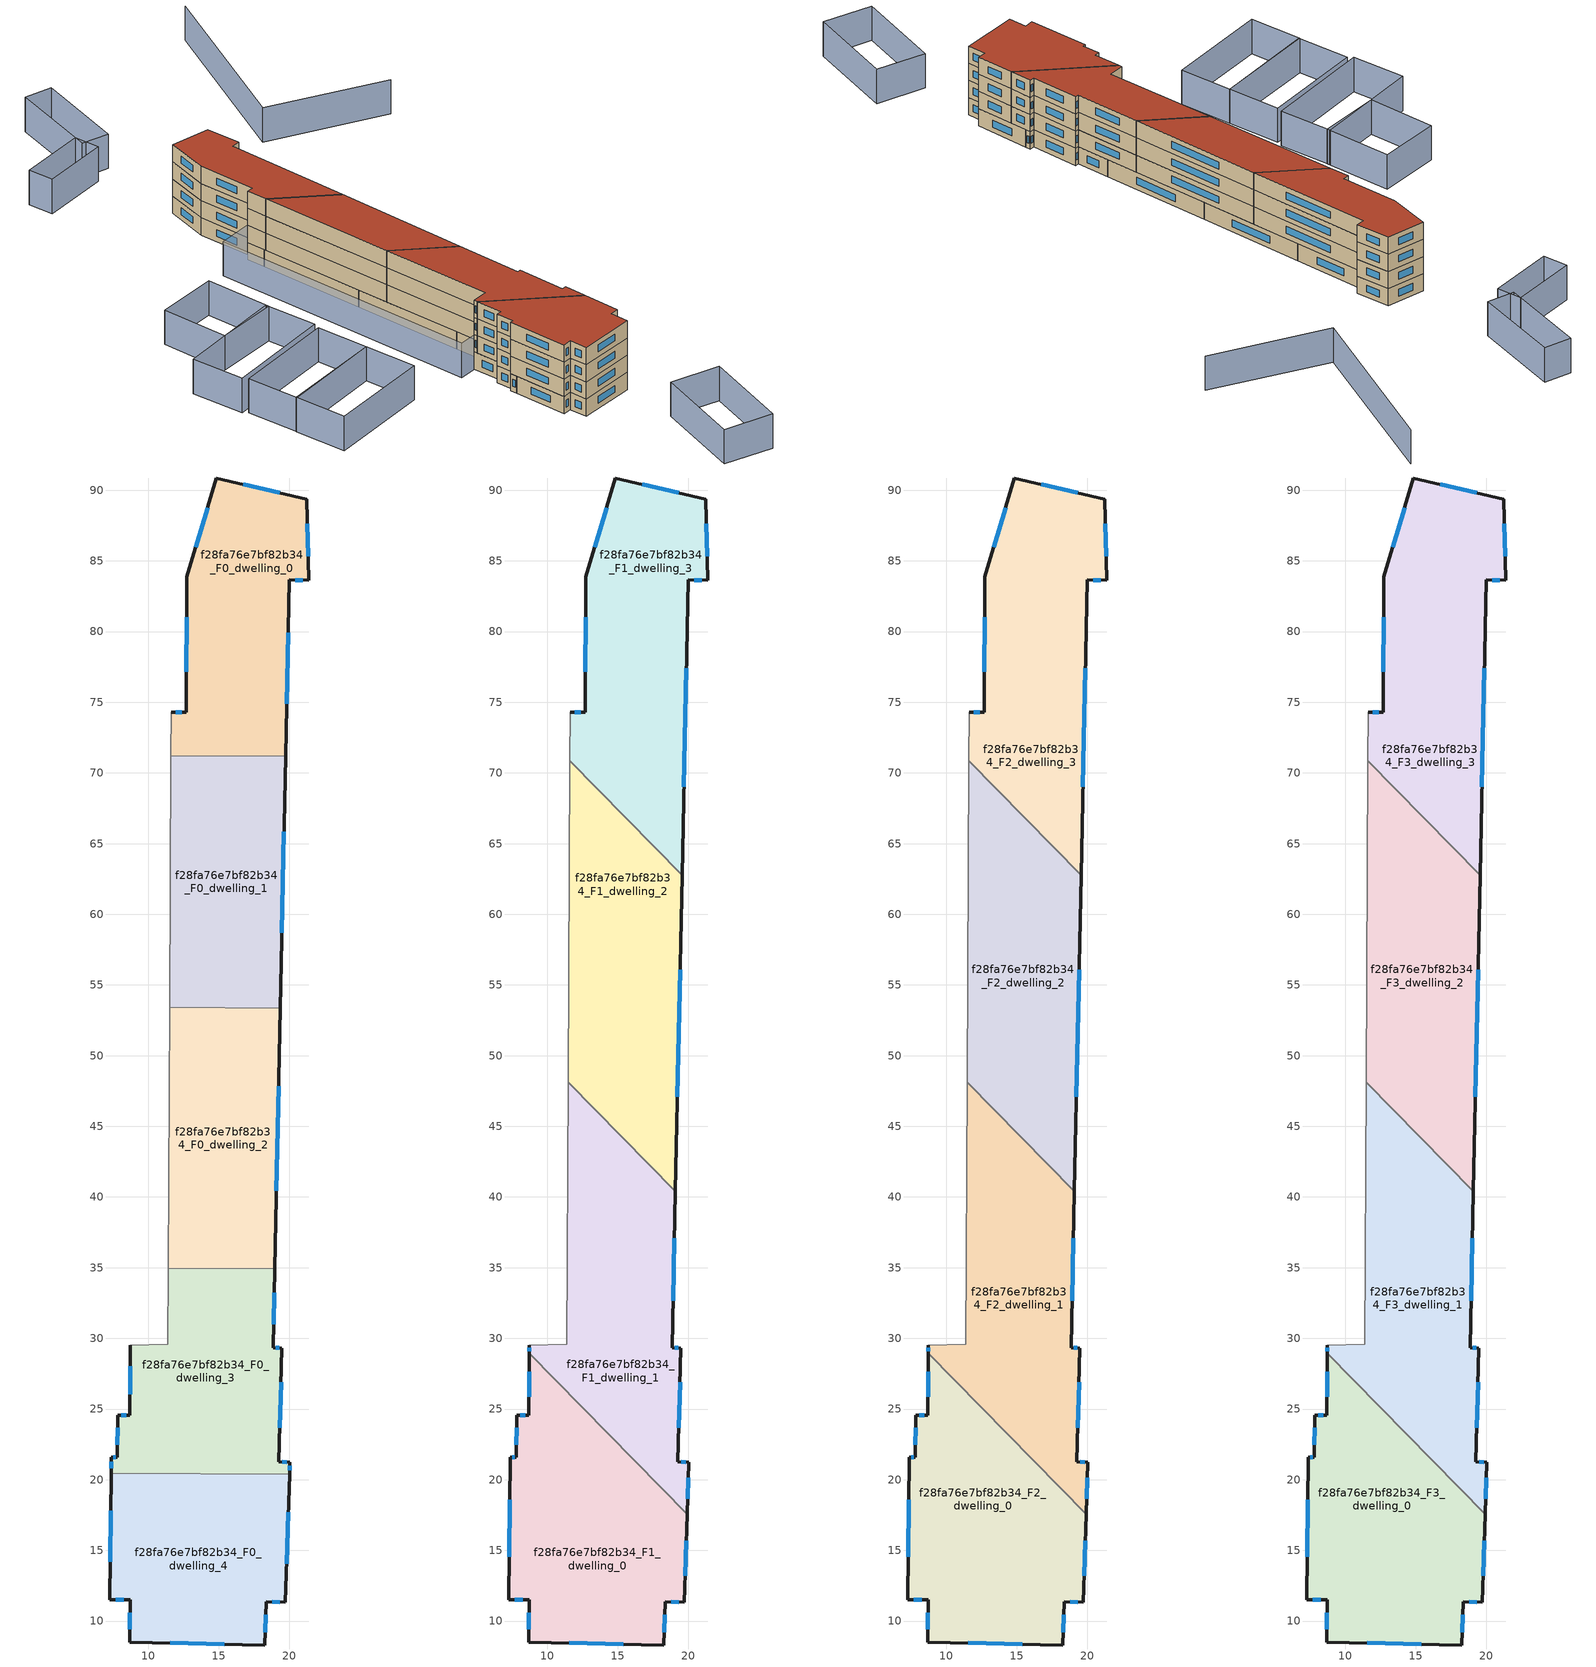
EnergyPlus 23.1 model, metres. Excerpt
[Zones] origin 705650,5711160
f28fa76e7bf82b34_F0_dwelling_0
 floor ground (EU_floor_Construction): 21.23,89.37 21.36,83.62 19.99,83.66 19.73,71.17 11.62,71.21 11.64,74.31 12.69,74.3 12.75,83.87 14.84,90.87 z0
 wall outside (EU_wall_Construction): 19.73,71.17 19.99,83.66 21.36,83.62 21.23,89.37 14.84,90.87 12.75,83.87 12.69,74.3 11.64,74.31 z0:3
 wall adiabatic (EU_wall_Construction): 11.64,74.31 11.62,71.21 z0:3
 wall to f28fa76e7bf82b34_F0_dwelling_1 (EU_wall_Construction): 11.62,71.21 19.73,71.17 z0:3
 window (EU_Window_Construction): 14.21,88.77 13.38,85.96 / 19.32,89.81 16.75,90.42 / 21.32,85.34 21.27,87.65 / 20.4,83.65 20.95,83.63 / 19.81,74.91 19.91,79.92 / 12.38,74.3 11.96,74.31 / 12.73,81 12.71,77.16 z0.9:2.1
f28fa76e7bf82b34_F0_dwelling_1
 floor ground (EU_floor_Construction): 19.73,71.17 19.35,53.37 11.53,53.41 11.62,71.21 z0
 wall outside (EU_wall_Construction): 19.35,53.37 19.73,71.17 z0:3
 wall adiabatic (EU_wall_Construction): 11.62,71.21 11.53,53.41 z0:3
 wall to f28fa76e7bf82b34_F0_dwelling_2 (EU_wall_Construction): 11.52,53.41 19.35,53.37 z0:3
 window (EU_Window_Construction): 19.46,58.69 19.61,65.84 z0.9:2.1
 roof outside (EU_roof_Construction): 19.35,53.37 19.55,62.78 12.83,69.62 19.55,62.78 19.34,53.37 11.53,53.41 z3
f28fa76e7bf82b34_F0_dwelling_2
 floor ground (EU_floor_Construction): 19.35,53.37 18.96,34.91 11.42,34.95 11.53,53.41 z0
 wall outside (EU_wall_Construction): 18.96,34.91 19.35,53.37 z0:3
 wall adiabatic (EU_wall_Construction): 11.53,53.41 11.42,34.95 z0:3
 wall to f28fa76e7bf82b34_F0_dwelling_3 (EU_wall_Construction): 11.42,34.95 18.96,34.91 z0:3
 window (EU_Window_Construction): 19.08,40.43 19.23,47.84 z0.9:2.1
 ceiling adiabatic (EU_roof_Construction): 19.08,40.4 19.35,53.37 11.53,53.41 11.5,48.12 z3
f28fa76e7bf82b34_F0_dwelling_3
 floor ground (EU_floor_Construction): 18.96,34.91 18.84,29.34 19.48,29.31 19.25,21.26 20.04,21.24 20.01,20.4 7.4,20.47 7.41,21.6 7.82,21.59 7.86,24.56 8.72,24.56 8.75,29.51 11.39,29.58 11.42,34.95 z0
 wall outside (EU_wall_Construction): 8.75,29.51 8.72,24.56 7.86,24.56 7.82,21.59 7.41,21.6 7.4,20.47 / 20.01,20.4 20.04,21.24 19.25,21.26 19.48,29.31 18.84,29.34 18.96,34.91 z0:3
 wall adiabatic (EU_wall_Construction): 11.42,34.95 11.39,29.58 8.75,29.51 z0:3
 wall to f28fa76e7bf82b34_F0_dwelling_4 (EU_wall_Construction): 7.4,20.47 20.01,20.4 z0:3
 window (EU_Window_Construction): 8.46,24.56 8.12,24.56 / 8.74,28.03 8.73,26.04 / 18.88,31.01 18.93,33.24 / 19.29,29.32 19.03,29.34 / 19.32,23.67 19.41,26.9 / 19.8,21.25 19.49,21.26 / 20.02,20.65 20.03,20.99 / 7.4,21.26 7.4,20.81 / 7.7,21.59 7.53,21.6 / 7.85,23.67 7.84,22.48 z0.9:2.1
f28fa76e7bf82b34_F0_dwelling_4
 floor ground (EU_floor_Construction): 20.01,20.4 19.72,11.33 18.37,11.37 18.26,8.31 8.69,8.51 8.73,11.5 7.3,11.51 7.4,20.47 z0
 wall outside (EU_wall_Construction): 7.4,20.47 7.3,11.51 8.73,11.5 8.69,8.51 18.26,8.31 18.37,11.37 19.72,11.33 20.01,20.4 z0:3
 window (EU_Window_Construction): 7.73,11.51 8.3,11.5 / 7.37,17.79 7.33,14.2 / 19.81,14.04 19.92,17.69 / 18.77,11.36 19.31,11.34 / 18.29,9.22 18.34,10.45 / 11.56,8.45 15.39,8.37 / 8.72,10.6 8.7,9.4 z0.9:2.1
f28fa76e7bf82b34_F1_dwelling_0
 floor to f28fa76e7bf82b34_F0_dwelling_4 (EU_floor_Construction): 17.1,20.42 19.92,17.55 19.72,11.33 18.37,11.37 18.26,8.31 8.69,8.51 8.73,11.5 7.3,11.51 7.4,20.47 z3
 floor to f28fa76e7bf82b34_F0_dwelling_3 (EU_floor_Construction): 8.74,28.93 17.1,20.42 7.4,20.47 7.41,21.6 7.82,21.59 7.86,24.56 8.72,24.56 z3
 wall outside (EU_wall_Construction): 8.74,28.93 8.72,24.56 7.86,24.56 7.82,21.59 7.41,21.6 7.3,11.51 8.73,11.5 8.69,8.51 18.26,8.31 18.37,11.37 19.72,11.33 19.92,17.55 z3:6
 wall to f28fa76e7bf82b34_F1_dwelling_1 (EU_wall_Construction): 19.92,17.55 8.74,28.93 z3:6
 window (EU_Window_Construction): 7.38,18.58 7.33,14.53 / 7.7,21.59 7.53,21.6 / 7.85,23.67 7.84,22.48 / 8.46,24.56 8.12,24.56 / 8.74,27.62 8.73,25.87 / 19.78,13.19 19.86,15.69 / 18.77,11.36 19.31,11.34 / 18.29,9.22 18.34,10.45 / 11.56,8.45 15.39,8.37 / 8.72,10.6 8.7,9.4 / 7.73,11.51 8.3,11.5 z3.9:5.1
f28fa76e7bf82b34_F1_dwelling_1
 floor to f28fa76e7bf82b34_F0_dwelling_3 (EU_floor_Construction): 18.96,34.91 18.84,29.34 19.48,29.31 19.25,21.26 20.01,20.4 17.1,20.42 8.74,28.93 8.75,29.51 11.39,29.58 11.42,34.95 z3; 20.04,21.24 20.01,20.4 19.25,21.26 z3
 floor to f28fa76e7bf82b34_F0_dwelling_4 (EU_floor_Construction): 20.01,20.4 19.92,17.55 17.1,20.42 z3
 floor to f28fa76e7bf82b34_F0_dwelling_2 (EU_floor_Construction): 11.5,48.12 19.08,40.4 18.96,34.91 11.42,34.95 z3
 wall outside (EU_wall_Construction): 19.92,17.55 20.04,21.24 19.25,21.26 19.48,29.31 18.84,29.34 19.08,40.4 / 8.75,29.51 8.74,28.93 z3:6
 wall adiabatic (EU_wall_Construction): 11.5,48.12 11.39,29.58 8.75,29.51 z3:6
 wall to f28fa76e7bf82b34_F1_dwelling_2 (EU_wall_Construction): 19.08,40.4 11.5,48.12 z3:6
 window (EU_Window_Construction): 18.91,32.65 19.01,37.09 / 19.29,29.32 19.03,29.34 / 19.32,23.67 19.41,26.9 / 19.8,21.25 19.49,21.26 / 19.96,18.65 20,20.14 / 8.75,29.34 8.74,29.1 z3.9:5.1
f28fa76e7bf82b34_F1_dwelling_2
 floor to f28fa76e7bf82b34_F0_dwelling_1 (EU_floor_Construction): 11.62,70.85 19.55,62.78 19.34,53.37 11.53,53.41 z3
 floor adiabatic (EU_floor_Construction): 19.34,53.37 19.08,40.4 11.5,48.12 11.53,53.41 z3
 wall outside (EU_wall_Construction): 19.08,40.4 19.55,62.78 z3:6
 wall adiabatic (EU_wall_Construction): 11.62,70.85 11.5,48.12 z3:6
 wall to f28fa76e7bf82b34_F1_dwelling_3 (EU_wall_Construction): 19.55,62.78 11.62,70.85 z3:6
 window (EU_Window_Construction): 19.22,47.1 19.41,56.08 z3.9:5.1
f28fa76e7bf82b34_F1_dwelling_3
 floor to f28fa76e7bf82b34_F0_dwelling_0 (EU_floor_Construction): 21.23,89.37 21.36,83.62 19.99,83.66 19.73,71.17 11.63,71.21 11.64,74.31 12.69,74.3 12.75,83.87 14.84,90.87 z3
 floor to f28fa76e7bf82b34_F0_dwelling_1 (EU_floor_Construction): 19.73,71.17 11.62,70.85 11.63,71.21 z3; 19.73,71.17 19.55,62.78 11.62,70.85 z3
 wall outside (EU_wall_Construction): 19.55,62.78 19.99,83.66 21.36,83.62 21.23,89.37 14.84,90.87 12.75,83.87 12.69,74.3 11.64,74.31 z3:6
 wall adiabatic (EU_wall_Construction): 11.64,74.31 11.62,70.85 z3:6
 window (EU_Window_Construction): 19.32,89.81 16.75,90.42 / 21.32,85.34 21.27,87.65 / 20.4,83.65 20.95,83.63 / 19.68,69.03 19.86,77.41 / 12.38,74.3 11.96,74.31 / 12.73,81 12.71,77.16 / 14.21,88.77 13.38,85.96 z3.9:5.1
f28fa76e7bf82b34_F2_dwelling_0
 floor to f28fa76e7bf82b34_F1_dwelling_0 (EU_floor_Construction): 8.74,28.93 19.92,17.55 19.72,11.33 18.37,11.37 18.26,8.31 8.69,8.51 8.73,11.5 7.3,11.51 7.41,21.6 7.82,21.59 7.86,24.56 8.72,24.56 z6
 wall outside (EU_wall_Construction): 8.74,28.93 8.72,24.56 7.86,24.56 7.82,21.59 7.41,21.6 7.3,11.51 8.73,11.5 8.69,8.51 18.26,8.31 18.37,11.37 19.72,11.33 19.92,17.55 z6:9
 wall to f28fa76e7bf82b34_F2_dwelling_1 (EU_wall_Construction): 19.92,17.55 8.74,28.93 z6:9
 window (EU_Window_Construction): 7.38,18.58 7.33,14.53 / 7.7,21.59 7.53,21.6 / 7.85,23.67 7.84,22.48 / 8.46,24.56 8.12,24.56 / 8.74,27.62 8.73,25.87 / 19.78,13.19 19.86,15.69 / 18.77,11.36 19.31,11.34 / 18.29,9.22 18.34,10.45 / 11.56,8.45 15.39,8.37 / 8.72,10.6 8.7,9.4 / 7.73,11.51 8.3,11.5 z6.9:8.1
f28fa76e7bf82b34_F2_dwelling_1
 floor to f28fa76e7bf82b34_F1_dwelling_1 (EU_floor_Construction): 19.08,40.4 18.84,29.34 19.48,29.31 19.25,21.26 20.04,21.24 19.92,17.55 8.74,28.93 8.75,29.51 11.39,29.58 11.5,48.12 z6
 wall outside (EU_wall_Construction): 19.92,17.55 20.04,21.24 19.25,21.26 19.48,29.31 18.84,29.34 19.08,40.4 / 8.75,29.51 8.74,28.93 z6:9
 wall adiabatic (EU_wall_Construction): 11.5,48.12 11.39,29.58 8.75,29.51 z6:9
 wall to f28fa76e7bf82b34_F2_dwelling_2 (EU_wall_Construction): 19.08,40.4 11.5,48.12 z6:9
 window (EU_Window_Construction): 18.91,32.65 19.01,37.09 / 19.29,29.32 19.03,29.34 / 19.32,23.67 19.41,26.9 / 19.8,21.25 19.49,21.26 / 19.96,18.65 20,20.14 / 8.75,29.34 8.74,29.1 z6.9:8.1
f28fa76e7bf82b34_F2_dwelling_2
 floor to f28fa76e7bf82b34_F1_dwelling_2 (EU_floor_Construction): 11.62,70.85 19.55,62.78 19.08,40.4 11.5,48.12 z6
 wall outside (EU_wall_Construction): 19.08,40.4 19.55,62.78 z6:9
 wall adiabatic (EU_wall_Construction): 11.62,70.85 11.5,48.12 z6:9
 wall to f28fa76e7bf82b34_F2_dwelling_3 (EU_wall_Construction): 19.55,62.78 11.62,70.85 z6:9
 window (EU_Window_Construction): 19.22,47.1 19.41,56.08 z6.9:8.1
f28fa76e7bf82b34_F2_dwelling_3
 floor to f28fa76e7bf82b34_F1_dwelling_3 (EU_floor_Construction): 21.23,89.37 21.36,83.62 19.99,83.66 19.55,62.78 11.62,70.85 11.64,74.31 12.69,74.3 12.75,83.87 14.84,90.87 z6
 wall outside (EU_wall_Construction): 19.55,62.78 19.99,83.66 21.36,83.62 21.23,89.37 14.84,90.87 12.75,83.87 12.69,74.3 11.64,74.31 z6:9
 wall adiabatic (EU_wall_Construction): 11.64,74.31 11.62,70.85 z6:9
 window (EU_Window_Construction): 19.32,89.81 16.75,90.42 / 21.32,85.34 21.27,87.65 / 20.4,83.65 20.95,83.63 / 19.68,69.03 19.86,77.41 / 12.38,74.3 11.96,74.31 / 12.73,81 12.71,77.16 / 14.21,88.77 13.38,85.96 z6.9:8.1
f28fa76e7bf82b34_F3_dwelling_0
 floor to f28fa76e7bf82b34_F2_dwelling_0 (EU_floor_Construction): 8.74,28.93 19.92,17.55 19.72,11.33 18.37,11.37 18.26,8.31 8.69,8.51 8.73,11.5 7.3,11.51 7.41,21.6 7.82,21.59 7.86,24.56 8.72,24.56 z9
 wall outside (EU_wall_Construction): 8.74,28.93 8.72,24.56 7.86,24.56 7.82,21.59 7.41,21.6 7.3,11.51 8.73,11.5 8.69,8.51 18.26,8.31 18.37,11.37 19.72,11.33 19.92,17.55 z9:12
 wall to f28fa76e7bf82b34_F3_dwelling_1 (EU_wall_Construction): 19.92,17.55 8.74,28.93 z9:12
 window (EU_Window_Construction): 7.38,18.58 7.33,14.53 / 7.7,21.59 7.53,21.6 / 7.85,23.67 7.84,22.48 / 8.46,24.56 8.12,24.56 / 8.74,27.62 8.73,25.87 / 19.78,13.19 19.86,15.69 / 18.77,11.36 19.31,11.34 / 18.29,9.22 18.34,10.45 / 11.56,8.45 15.39,8.37 / 8.72,10.6 8.7,9.4 / 7.73,11.51 8.3,11.5 z9.9:11.1
 roof outside (EU_roof_Construction): 18.26,8.31 18.37,11.37 19.72,11.33 19.92,17.55 8.74,28.93 8.72,24.56 7.86,24.56 7.82,21.59 7.41,21.6 7.3,11.51 8.73,11.5 8.69,8.51 z12
f28fa76e7bf82b34_F3_dwelling_1
 floor to f28fa76e7bf82b34_F2_dwelling_1 (EU_floor_Construction): 19.08,40.4 18.84,29.34 19.48,29.31 19.25,21.26 20.04,21.24 19.92,17.55 8.74,28.93 8.75,29.51 11.39,29.58 11.5,48.12 z9
 wall outside (EU_wall_Construction): 19.92,17.55 20.04,21.24 19.25,21.26 19.48,29.31 18.84,29.34 19.08,40.4 / 8.75,29.51 8.74,28.93 z9:12
 wall adiabatic (EU_wall_Construction): 11.5,48.12 11.39,29.58 8.75,29.51 z9:12
 wall to f28fa76e7bf82b34_F3_dwelling_2 (EU_wall_Construction): 19.08,40.4 11.5,48.12 z9:12
 window (EU_Window_Construction): 18.91,32.65 19.01,37.09 / 19.29,29.32 19.03,29.34 / 19.32,23.67 19.41,26.9 / 19.8,21.25 19.49,21.26 / 19.96,18.65 20,20.14 / 8.75,29.34 8.74,29.1 z9.9:11.1
 roof outside (EU_roof_Construction): 19.92,17.55 20.04,21.24 19.25,21.26 19.48,29.31 18.84,29.34 19.08,40.4 11.5,48.12 11.39,29.58 8.75,29.51 8.74,28.93 z12
f28fa76e7bf82b34_F3_dwelling_2
 floor to f28fa76e7bf82b34_F2_dwelling_2 (EU_floor_Construction): 11.62,70.85 19.55,62.78 19.08,40.4 11.5,48.12 z9
 wall outside (EU_wall_Construction): 19.08,40.4 19.55,62.78 z9:12
 wall adiabatic (EU_wall_Construction): 11.62,70.85 11.5,48.12 z9:12
 wall to f28fa76e7bf82b34_F3_dwelling_3 (EU_wall_Construction): 19.55,62.78 11.62,70.85 z9:12
 window (EU_Window_Construction): 19.22,47.1 19.41,56.08 z9.9:11.1
 roof outside (EU_roof_Construction): 19.08,40.4 19.55,62.78 11.62,70.85 11.5,48.12 z12
f28fa76e7bf82b34_F3_dwelling_3
 floor to f28fa76e7bf82b34_F2_dwelling_3 (EU_floor_Construction): 21.23,89.37 21.36,83.62 19.99,83.66 19.55,62.78 11.62,70.85 11.64,74.31 12.69,74.3 12.75,83.87 14.84,90.87 z9
 wall outside (EU_wall_Construction): 19.55,62.78 19.99,83.66 21.36,83.62 21.23,89.37 14.84,90.87 12.75,83.87 12.69,74.3 11.64,74.31 z9:12
 wall adiabatic (EU_wall_Construction): 11.64,74.31 11.62,70.85 z9:12
 window (EU_Window_Construction): 19.32,89.81 16.75,90.42 / 21.32,85.34 21.27,87.65 / 20.4,83.65 20.95,83.63 / 19.68,69.03 19.86,77.41 / 12.38,74.3 11.96,74.31 / 12.73,81 12.71,77.16 / 14.21,88.77 13.38,85.96 z9.9:11.1
 roof outside (EU_roof_Construction): 19.55,62.78 19.99,83.66 21.36,83.62 21.23,89.37 14.84,90.87 12.75,83.87 12.69,74.3 11.64,74.31 11.62,70.85 z12
shading: 56.15,82.49 38.42,92.55 / 38.42,92.55 53.3,118.77 / 24.27,-4.25 18.89,-18.51 / 18.89,-18.51 11.02,-15.54 / 11.02,-15.54 16.4,-1.28 / 16.4,-1.28 24.27,-4.25 / -21.01,39.48 -3.65,39.98 / -3.65,39.98 -3.4,31.24 / -3.4,31.24 -20.76,30.73 / -20.76,30.73 -21.01,39.48 / -3.97,48.81 -3.65,39.98 / -3.65,39.98 -20.99,39.36 / -20.99,39.36 -21.31,48.19 / -21.31,48.19 -3.97,48.81 / 11.64,74.38 11.39,29.47 / 11.39,29.47 5.71,29.51 / 5.71,29.51 5.96,74.41 / 5.96,74.41 11.64,74.38 / -3.55,49.79 -21.82,49.01 / -21.82,49.01 -22.19,57.89 / -22.19,57.89 -3.93,58.66 / -3.93,58.66 -3.55,49.79 / -3.82,69.45 -3.92,58.13 / -3.92,58.13 -14.28,58.23 / -14.28,58.23 -14.18,69.54 / -14.18,69.54 -3.82,69.45 / 3.77,104.74 3.68,108.97 / 3.68,108.97 14.86,109.18 / 14.86,109.18 14.94,104.95 / 14.94,104.95 3.77,104.74 / 14.28,107.43 19.03,121.85 / 19.03,121.85 23.38,120.41 / 23.38,120.41 18.64,105.99 / 18.64,105.99 14.28,107.43 z0:6
[Building]
EU S2 Campaign: North Axis=0; Terrain=City; Solar Distribution=FullExterior
[Site:Location]
London: Latitude=51.5; Longitude=-0.5; Time Zone=0; Elevation=25
[SizingPeriod:WeatherFileDays]
AnnualSizingPeriod: Begin Month=1; Begin Day of Month=1; End Month=12; End Day of Month=31; Day of Week for Start Day=Monday; Use Weather File Daylight Saving Period=No; Use Weather File Rain and Snow Indicators=No
[MATERIAL]
EU_InternalMass_Material: Roughness=MediumRough; Thickness=0.1; Conductivity=1; Density=1800; Specific Heat=900; Thermal Absorptance=0.9; Solar Absorptance=0.7; Visible Absorptance=0.7
[MATERIAL:NOMASS] Roughness=MediumRough; Thermal Absorptance=0.9; Solar Absorptance=0.7; Visible Absorptance=0.7
Name | Thermal Resistance
EU_wall_NoMass | 1.04674
EU_roof_NoMass | 4.32442
EU_floor_NoMass | 2.04616
[WINDOWMATERIAL:SIMPLEGLAZINGSYSTEM]
EU_Window_SimpleGlazing: UFactor=4.25843; Solar Heat Gain Coefficient=0.85; Visible Transmittance=0.85
[CONSTRUCTION]
EU_wall_Construction: EU_wall_NoMass
EU_roof_Construction: EU_roof_NoMass
EU_floor_Construction: EU_floor_NoMass
EU_InternalMass_Construction: EU_InternalMass_Material
EU_Window_Construction: EU_Window_SimpleGlazing
[ZONE] Type=1; Multiplier=1; Ceiling Height=autocalculate; Floor Area=autocalculate; Part of Total Floor Area=Yes
Name | Volume
f28fa76e7bf82b34_F0_dwelling_0 | 425.397
f28fa76e7bf82b34_F1_dwelling_0; f28fa76e7bf82b34_F2_dwelling_0; f28fa76e7bf82b34_F3_dwelling_0 | 531.766
f28fa76e7bf82b34_F0_dwelling_1 | 425.428
f28fa76e7bf82b34_F1_dwelling_1 | 531.748
f28fa76e7bf82b34_F2_dwelling_1; f28fa76e7bf82b34_F3_dwelling_1 | 531.747
f28fa76e7bf82b34_F0_dwelling_2 | 425.43
f28fa76e7bf82b34_F1_dwelling_2 | 531.46
f28fa76e7bf82b34_F2_dwelling_2; f28fa76e7bf82b34_F3_dwelling_2 | 531.768
f28fa76e7bf82b34_F0_dwelling_3 | 425.424
f28fa76e7bf82b34_F1_dwelling_3 | 531.759
f28fa76e7bf82b34_F2_dwelling_3; f28fa76e7bf82b34_F3_dwelling_3 | 531.769
f28fa76e7bf82b34_F0_dwelling_4 | 425.415
[INTERNALMASS] Construction=EU_InternalMass_Construction
Name | Zone or ZoneList | Surface Area
f28fa76e7bf82b34_F0_dwelling_0_EU_InternalMass | f28fa76e7bf82b34_F0_dwelling_0 | 141.799
f28fa76e7bf82b34_F0_dwelling_1_EU_InternalMass | f28fa76e7bf82b34_F0_dwelling_1 | 141.809
f28fa76e7bf82b34_F0_dwelling_2_EU_InternalMass | f28fa76e7bf82b34_F0_dwelling_2 | 141.81
f28fa76e7bf82b34_F0_dwelling_3_EU_InternalMass | f28fa76e7bf82b34_F0_dwelling_3 | 141.807
f28fa76e7bf82b34_F0_dwelling_4_EU_InternalMass | f28fa76e7bf82b34_F0_dwelling_4 | 141.805
f28fa76e7bf82b34_F1_dwelling_0_EU_InternalMass | f28fa76e7bf82b34_F1_dwelling_0 | 177.255
f28fa76e7bf82b34_F1_dwelling_1_EU_InternalMass | f28fa76e7bf82b34_F1_dwelling_1 | 177.249
f28fa76e7bf82b34_F1_dwelling_2_EU_InternalMass | f28fa76e7bf82b34_F1_dwelling_2 | 177.256
f28fa76e7bf82b34_F1_dwelling_3_EU_InternalMass | f28fa76e7bf82b34_F1_dwelling_3 | 177.256
f28fa76e7bf82b34_F2_dwelling_0_EU_InternalMass | f28fa76e7bf82b34_F2_dwelling_0 | 177.255
f28fa76e7bf82b34_F2_dwelling_1_EU_InternalMass | f28fa76e7bf82b34_F2_dwelling_1 | 177.249
f28fa76e7bf82b34_F2_dwelling_2_EU_InternalMass | f28fa76e7bf82b34_F2_dwelling_2 | 177.256
f28fa76e7bf82b34_F2_dwelling_3_EU_InternalMass | f28fa76e7bf82b34_F2_dwelling_3 | 177.256
f28fa76e7bf82b34_F3_dwelling_0_EU_InternalMass | f28fa76e7bf82b34_F3_dwelling_0 | 177.255
f28fa76e7bf82b34_F3_dwelling_1_EU_InternalMass | f28fa76e7bf82b34_F3_dwelling_1 | 177.249
f28fa76e7bf82b34_F3_dwelling_2_EU_InternalMass | f28fa76e7bf82b34_F3_dwelling_2 | 177.256
f28fa76e7bf82b34_F3_dwelling_3_EU_InternalMass | f28fa76e7bf82b34_F3_dwelling_3 | 177.256
[OTHEREQUIPMENT] Fuel Type=Electricity; Design Level Calculation Method=Watts/Area; Power per Zone Floor Area=1; Fraction Latent=0; Fraction Radiant=0; Fraction Lost=0; Carbon Dioxide Generation Rate=0; EndUse Subcategory=EU_Step8_InternalGains
Name | Zone or ZoneList or Space or SpaceList | Schedule
EU_Step8_InternalGain_f28fa76e7bf82b34_F0_dwelling_0_f000 | f28fa76e7bf82b34_F0_dwelling_0 | EU_Step8_GainSchedule_f28fa76e7bf82b34_F0_dwelling_0_f000
EU_Step8_InternalGain_f28fa76e7bf82b34_F0_dwelling_1_f000 | f28fa76e7bf82b34_F0_dwelling_1 | EU_Step8_GainSchedule_f28fa76e7bf82b34_F0_dwelling_1_f000
EU_Step8_InternalGain_f28fa76e7bf82b34_F0_dwelling_2_f000 | f28fa76e7bf82b34_F0_dwelling_2 | EU_Step8_GainSchedule_f28fa76e7bf82b34_F0_dwelling_2_f000
EU_Step8_InternalGain_f28fa76e7bf82b34_F0_dwelling_3_f000 | f28fa76e7bf82b34_F0_dwelling_3 | EU_Step8_GainSchedule_f28fa76e7bf82b34_F0_dwelling_3_f000
EU_Step8_InternalGain_f28fa76e7bf82b34_F0_dwelling_4_f000 | f28fa76e7bf82b34_F0_dwelling_4 | EU_Step8_GainSchedule_f28fa76e7bf82b34_F0_dwelling_4_f000
EU_Step8_InternalGain_f28fa76e7bf82b34_F1_dwelling_0_f000 | f28fa76e7bf82b34_F1_dwelling_0 | EU_Step8_GainSchedule_f28fa76e7bf82b34_F1_dwelling_0_f000
EU_Step8_InternalGain_f28fa76e7bf82b34_F1_dwelling_1_f000 | f28fa76e7bf82b34_F1_dwelling_1 | EU_Step8_GainSchedule_f28fa76e7bf82b34_F1_dwelling_1_f000
EU_Step8_InternalGain_f28fa76e7bf82b34_F1_dwelling_2_f000 | f28fa76e7bf82b34_F1_dwelling_2 | EU_Step8_GainSchedule_f28fa76e7bf82b34_F1_dwelling_2_f000
EU_Step8_InternalGain_f28fa76e7bf82b34_F1_dwelling_3_f000 | f28fa76e7bf82b34_F1_dwelling_3 | EU_Step8_GainSchedule_f28fa76e7bf82b34_F1_dwelling_3_f000
EU_Step8_InternalGain_f28fa76e7bf82b34_F2_dwelling_0_f000 | f28fa76e7bf82b34_F2_dwelling_0 | EU_Step8_GainSchedule_f28fa76e7bf82b34_F2_dwelling_0_f000
EU_Step8_InternalGain_f28fa76e7bf82b34_F2_dwelling_1_f000 | f28fa76e7bf82b34_F2_dwelling_1 | EU_Step8_GainSchedule_f28fa76e7bf82b34_F2_dwelling_1_f000
EU_Step8_InternalGain_f28fa76e7bf82b34_F2_dwelling_2_f000 | f28fa76e7bf82b34_F2_dwelling_2 | EU_Step8_GainSchedule_f28fa76e7bf82b34_F2_dwelling_2_f000
EU_Step8_InternalGain_f28fa76e7bf82b34_F2_dwelling_3_f000 | f28fa76e7bf82b34_F2_dwelling_3 | EU_Step8_GainSchedule_f28fa76e7bf82b34_F2_dwelling_3_f000
EU_Step8_InternalGain_f28fa76e7bf82b34_F3_dwelling_0_f000 | f28fa76e7bf82b34_F3_dwelling_0 | EU_Step8_GainSchedule_f28fa76e7bf82b34_F3_dwelling_0_f000
EU_Step8_InternalGain_f28fa76e7bf82b34_F3_dwelling_1_f000 | f28fa76e7bf82b34_F3_dwelling_1 | EU_Step8_GainSchedule_f28fa76e7bf82b34_F3_dwelling_1_f000
EU_Step8_InternalGain_f28fa76e7bf82b34_F3_dwelling_2_f000 | f28fa76e7bf82b34_F3_dwelling_2 | EU_Step8_GainSchedule_f28fa76e7bf82b34_F3_dwelling_2_f000
EU_Step8_InternalGain_f28fa76e7bf82b34_F3_dwelling_3_f000 | f28fa76e7bf82b34_F3_dwelling_3 | EU_Step8_GainSchedule_f28fa76e7bf82b34_F3_dwelling_3_f000
[ZONEVENTILATION:DESIGNFLOWRATE] Schedule=EU_AlwaysOn; Design Flow Rate Calculation Method=AirChanges/Hour; Air Changes per Hour=0.488719; Ventilation Type=Natural; Fan Pressure Rise=0; Fan Total Efficiency=1; Constant Term Coefficient=1; Temperature Term Coefficient=0; Velocity Term Coefficient=0; Velocity Squared Term Coefficient=0; Minimum Indoor Temperature=-100; Maximum Indoor Temperature=100; Delta Temperature=-100; Minimum Outdoor Temperature=-100; Maximum Outdoor Temperature=100; Maximum Wind Speed=40
Name | Zone or ZoneList or Space or SpaceList
EU_ConstantAir_f28fa76e7bf82b34_F0_dwelling_0 | f28fa76e7bf82b34_F0_dwelling_0
EU_ConstantAir_f28fa76e7bf82b34_F0_dwelling_1 | f28fa76e7bf82b34_F0_dwelling_1
EU_ConstantAir_f28fa76e7bf82b34_F0_dwelling_2 | f28fa76e7bf82b34_F0_dwelling_2
EU_ConstantAir_f28fa76e7bf82b34_F0_dwelling_3 | f28fa76e7bf82b34_F0_dwelling_3
EU_ConstantAir_f28fa76e7bf82b34_F0_dwelling_4 | f28fa76e7bf82b34_F0_dwelling_4
EU_ConstantAir_f28fa76e7bf82b34_F1_dwelling_0 | f28fa76e7bf82b34_F1_dwelling_0
EU_ConstantAir_f28fa76e7bf82b34_F1_dwelling_1 | f28fa76e7bf82b34_F1_dwelling_1
EU_ConstantAir_f28fa76e7bf82b34_F1_dwelling_2 | f28fa76e7bf82b34_F1_dwelling_2
EU_ConstantAir_f28fa76e7bf82b34_F1_dwelling_3 | f28fa76e7bf82b34_F1_dwelling_3
EU_ConstantAir_f28fa76e7bf82b34_F2_dwelling_0 | f28fa76e7bf82b34_F2_dwelling_0
EU_ConstantAir_f28fa76e7bf82b34_F2_dwelling_1 | f28fa76e7bf82b34_F2_dwelling_1
EU_ConstantAir_f28fa76e7bf82b34_F2_dwelling_2 | f28fa76e7bf82b34_F2_dwelling_2
EU_ConstantAir_f28fa76e7bf82b34_F2_dwelling_3 | f28fa76e7bf82b34_F2_dwelling_3
EU_ConstantAir_f28fa76e7bf82b34_F3_dwelling_0 | f28fa76e7bf82b34_F3_dwelling_0
EU_ConstantAir_f28fa76e7bf82b34_F3_dwelling_1 | f28fa76e7bf82b34_F3_dwelling_1
EU_ConstantAir_f28fa76e7bf82b34_F3_dwelling_2 | f28fa76e7bf82b34_F3_dwelling_2
EU_ConstantAir_f28fa76e7bf82b34_F3_dwelling_3 | f28fa76e7bf82b34_F3_dwelling_3
[HVACTEMPLATE:THERMOSTAT] Constant Heating Setpoint=20; Constant Cooling Setpoint=50
EU_HeatOnly_f28fa76e7bf82b34_F0_dwelling_0; EU_HeatOnly_f28fa76e7bf82b34_F0_dwelling_1; EU_HeatOnly_f28fa76e7bf82b34_F0_dwelling_2; EU_HeatOnly_f28fa76e7bf82b34_F0_dwelling_3; EU_HeatOnly_f28fa76e7bf82b34_F0_dwelling_4; EU_HeatOnly_f28fa76e7bf82b34_F1_dwelling_0; EU_HeatOnly_f28fa76e7bf82b34_F1_dwelling_1; EU_HeatOnly_f28fa76e7bf82b34_F1_dwelling_2; EU_HeatOnly_f28fa76e7bf82b34_F1_dwelling_3; EU_HeatOnly_f28fa76e7bf82b34_F2_dwelling_0; EU_HeatOnly_f28fa76e7bf82b34_F2_dwelling_1; EU_HeatOnly_f28fa76e7bf82b34_F2_dwelling_2; EU_HeatOnly_f28fa76e7bf82b34_F2_dwelling_3; EU_HeatOnly_f28fa76e7bf82b34_F3_dwelling_0; EU_HeatOnly_f28fa76e7bf82b34_F3_dwelling_1; EU_HeatOnly_f28fa76e7bf82b34_F3_dwelling_2; EU_HeatOnly_f28fa76e7bf82b34_F3_dwelling_3
[HVACTEMPLATE:ZONE:IDEALLOADSAIRSYSTEM] System Availability Schedule=EU_AlwaysOn; Maximum Heating Supply Air Temperature=50; Minimum Cooling Supply Air Temperature=13; Maximum Heating Supply Air Humidity Ratio=0.0156; Minimum Cooling Supply Air Humidity Ratio=0.0077; Heating Limit=NoLimit; Cooling Limit=NoLimit; Heating Availability Schedule=EU_AlwaysOn; Cooling Availability Schedule=EU_CoolingOff; Dehumidification Control Type=ConstantSensibleHeatRatio; Cooling Sensible Heat Ratio=0.7; Dehumidification Setpoint=60; Humidification Control Type=None; Humidification Setpoint=30; Outdoor Air Method=None; Outdoor Air Flow Rate per Person=0.00944; Outdoor Air Flow Rate per Zone Floor Area=0; Outdoor Air Flow Rate per Zone=0; Demand Controlled Ventilation Type=None; Outdoor Air Economizer Type=NoEconomizer; Heat Recovery Type=None; Sensible Heat Recovery Effectiveness=0.7; Latent Heat Recovery Effectiveness=0.65
Name | Template Thermostat
f28fa76e7bf82b34_F0_dwelling_0 | EU_HeatOnly_f28fa76e7bf82b34_F0_dwelling_0
f28fa76e7bf82b34_F0_dwelling_1 | EU_HeatOnly_f28fa76e7bf82b34_F0_dwelling_1
f28fa76e7bf82b34_F0_dwelling_2 | EU_HeatOnly_f28fa76e7bf82b34_F0_dwelling_2
f28fa76e7bf82b34_F0_dwelling_3 | EU_HeatOnly_f28fa76e7bf82b34_F0_dwelling_3
f28fa76e7bf82b34_F0_dwelling_4 | EU_HeatOnly_f28fa76e7bf82b34_F0_dwelling_4
f28fa76e7bf82b34_F1_dwelling_0 | EU_HeatOnly_f28fa76e7bf82b34_F1_dwelling_0
f28fa76e7bf82b34_F1_dwelling_1 | EU_HeatOnly_f28fa76e7bf82b34_F1_dwelling_1
f28fa76e7bf82b34_F1_dwelling_2 | EU_HeatOnly_f28fa76e7bf82b34_F1_dwelling_2
f28fa76e7bf82b34_F1_dwelling_3 | EU_HeatOnly_f28fa76e7bf82b34_F1_dwelling_3
f28fa76e7bf82b34_F2_dwelling_0 | EU_HeatOnly_f28fa76e7bf82b34_F2_dwelling_0
f28fa76e7bf82b34_F2_dwelling_1 | EU_HeatOnly_f28fa76e7bf82b34_F2_dwelling_1
f28fa76e7bf82b34_F2_dwelling_2 | EU_HeatOnly_f28fa76e7bf82b34_F2_dwelling_2
f28fa76e7bf82b34_F2_dwelling_3 | EU_HeatOnly_f28fa76e7bf82b34_F2_dwelling_3
f28fa76e7bf82b34_F3_dwelling_0 | EU_HeatOnly_f28fa76e7bf82b34_F3_dwelling_0
f28fa76e7bf82b34_F3_dwelling_1 | EU_HeatOnly_f28fa76e7bf82b34_F3_dwelling_1
f28fa76e7bf82b34_F3_dwelling_2 | EU_HeatOnly_f28fa76e7bf82b34_F3_dwelling_2
f28fa76e7bf82b34_F3_dwelling_3 | EU_HeatOnly_f28fa76e7bf82b34_F3_dwelling_3
[SIZING:ZONE] Zone Cooling Design Supply Air Temperature Input Method=SupplyAirTemperature; Zone Cooling Design Supply Air Temperature=13; Zone Heating Design Supply Air Temperature Input Method=SupplyAirTemperature; Zone Heating Design Supply Air Temperature=50; Zone Cooling Design Supply Air Humidity Ratio=0.008; Zone Heating Design Supply Air Humidity Ratio=0.008; Cooling Design Air Flow Method=DesignDay; Cooling Design Air Flow Rate=0; Cooling Minimum Air Flow per Zone Floor Area=0.000762; Cooling Minimum Air Flow=0; Cooling Minimum Air Flow Fraction=0.2; Heating Design Air Flow Method=DesignDay; Heating Design Air Flow Rate=0; Heating Maximum Air Flow per Zone Floor Area=0.002032; Heating Maximum Air Flow=0.141576; Heating Maximum Air Flow Fraction=0.3; Account for Dedicated Outdoor Air System=No; Dedicated Outdoor Air System Control Strategy=NeutralSupplyAir; Dedicated Outdoor Air Low Setpoint Temperature for Design=autosize; Dedicated Outdoor Air High Setpoint Temperature for Design=autosize; Zone Load Sizing Method=Sensible Load Only No Latent Load; Zone Latent Cooling Design Supply Air Humidity Ratio Input Method=HumidityRatioDifference; Zone Cooling Design Supply Air Humidity Ratio Difference=0.005; Zone Latent Heating Design Supply Air Humidity Ratio Input Method=HumidityRatioDifference; Zone Humidification Design Supply Air Humidity Ratio Difference=0.005
f28fa76e7bf82b34_F0_dwelling_0; f28fa76e7bf82b34_F0_dwelling_1; f28fa76e7bf82b34_F0_dwelling_2; f28fa76e7bf82b34_F0_dwelling_3; f28fa76e7bf82b34_F0_dwelling_4; f28fa76e7bf82b34_F1_dwelling_0; f28fa76e7bf82b34_F1_dwelling_1; f28fa76e7bf82b34_F1_dwelling_2; f28fa76e7bf82b34_F1_dwelling_3; f28fa76e7bf82b34_F2_dwelling_0; f28fa76e7bf82b34_F2_dwelling_1; f28fa76e7bf82b34_F2_dwelling_2; f28fa76e7bf82b34_F2_dwelling_3; f28fa76e7bf82b34_F3_dwelling_0; f28fa76e7bf82b34_F3_dwelling_1; f28fa76e7bf82b34_F3_dwelling_2; f28fa76e7bf82b34_F3_dwelling_3
[SCHEDULE:CONSTANT]
Name | Hourly Value
EU_AlwaysOn | 1
EU_CoolingOff | 0
[SCHEDULE:FILE] Column Number=1; Rows to Skip at Top=0; Number of Hours of Data=8760; Column Separator=Comma; Interpolate to Timestep=No; Minutes per Item=60; Adjust Schedule for Daylight Savings=Yes
Name | File
EU_Step8_GainSchedule_f28fa76e7bf82b34_F0_dwelling_0_f000 | ../../schedules/f28fa76e7bf82b34/f28fa76e7bf82b34_F0_dwelling_0_f000_gain.csv
EU_Step8_GainSchedule_f28fa76e7bf82b34_F0_dwelling_1_f000 | ../../schedules/f28fa76e7bf82b34/f28fa76e7bf82b34_F0_dwelling_1_f000_gain.csv
EU_Step8_GainSchedule_f28fa76e7bf82b34_F0_dwelling_2_f000 | ../../schedules/f28fa76e7bf82b34/f28fa76e7bf82b34_F0_dwelling_2_f000_gain.csv
EU_Step8_GainSchedule_f28fa76e7bf82b34_F0_dwelling_3_f000 | ../../schedules/f28fa76e7bf82b34/f28fa76e7bf82b34_F0_dwelling_3_f000_gain.csv
EU_Step8_GainSchedule_f28fa76e7bf82b34_F0_dwelling_4_f000 | ../../schedules/f28fa76e7bf82b34/f28fa76e7bf82b34_F0_dwelling_4_f000_gain.csv
EU_Step8_GainSchedule_f28fa76e7bf82b34_F1_dwelling_0_f000 | ../../schedules/f28fa76e7bf82b34/f28fa76e7bf82b34_F1_dwelling_0_f000_gain.csv
EU_Step8_GainSchedule_f28fa76e7bf82b34_F1_dwelling_1_f000 | ../../schedules/f28fa76e7bf82b34/f28fa76e7bf82b34_F1_dwelling_1_f000_gain.csv
EU_Step8_GainSchedule_f28fa76e7bf82b34_F1_dwelling_2_f000 | ../../schedules/f28fa76e7bf82b34/f28fa76e7bf82b34_F1_dwelling_2_f000_gain.csv
EU_Step8_GainSchedule_f28fa76e7bf82b34_F1_dwelling_3_f000 | ../../schedules/f28fa76e7bf82b34/f28fa76e7bf82b34_F1_dwelling_3_f000_gain.csv
EU_Step8_GainSchedule_f28fa76e7bf82b34_F2_dwelling_0_f000 | ../../schedules/f28fa76e7bf82b34/f28fa76e7bf82b34_F2_dwelling_0_f000_gain.csv
EU_Step8_GainSchedule_f28fa76e7bf82b34_F2_dwelling_1_f000 | ../../schedules/f28fa76e7bf82b34/f28fa76e7bf82b34_F2_dwelling_1_f000_gain.csv
EU_Step8_GainSchedule_f28fa76e7bf82b34_F2_dwelling_2_f000 | ../../schedules/f28fa76e7bf82b34/f28fa76e7bf82b34_F2_dwelling_2_f000_gain.csv
EU_Step8_GainSchedule_f28fa76e7bf82b34_F2_dwelling_3_f000 | ../../schedules/f28fa76e7bf82b34/f28fa76e7bf82b34_F2_dwelling_3_f000_gain.csv
EU_Step8_GainSchedule_f28fa76e7bf82b34_F3_dwelling_0_f000 | ../../schedules/f28fa76e7bf82b34/f28fa76e7bf82b34_F3_dwelling_0_f000_gain.csv
EU_Step8_GainSchedule_f28fa76e7bf82b34_F3_dwelling_1_f000 | ../../schedules/f28fa76e7bf82b34/f28fa76e7bf82b34_F3_dwelling_1_f000_gain.csv
EU_Step8_GainSchedule_f28fa76e7bf82b34_F3_dwelling_2_f000 | ../../schedules/f28fa76e7bf82b34/f28fa76e7bf82b34_F3_dwelling_2_f000_gain.csv
EU_Step8_GainSchedule_f28fa76e7bf82b34_F3_dwelling_3_f000 | ../../schedules/f28fa76e7bf82b34/f28fa76e7bf82b34_F3_dwelling_3_f000_gain.csv
